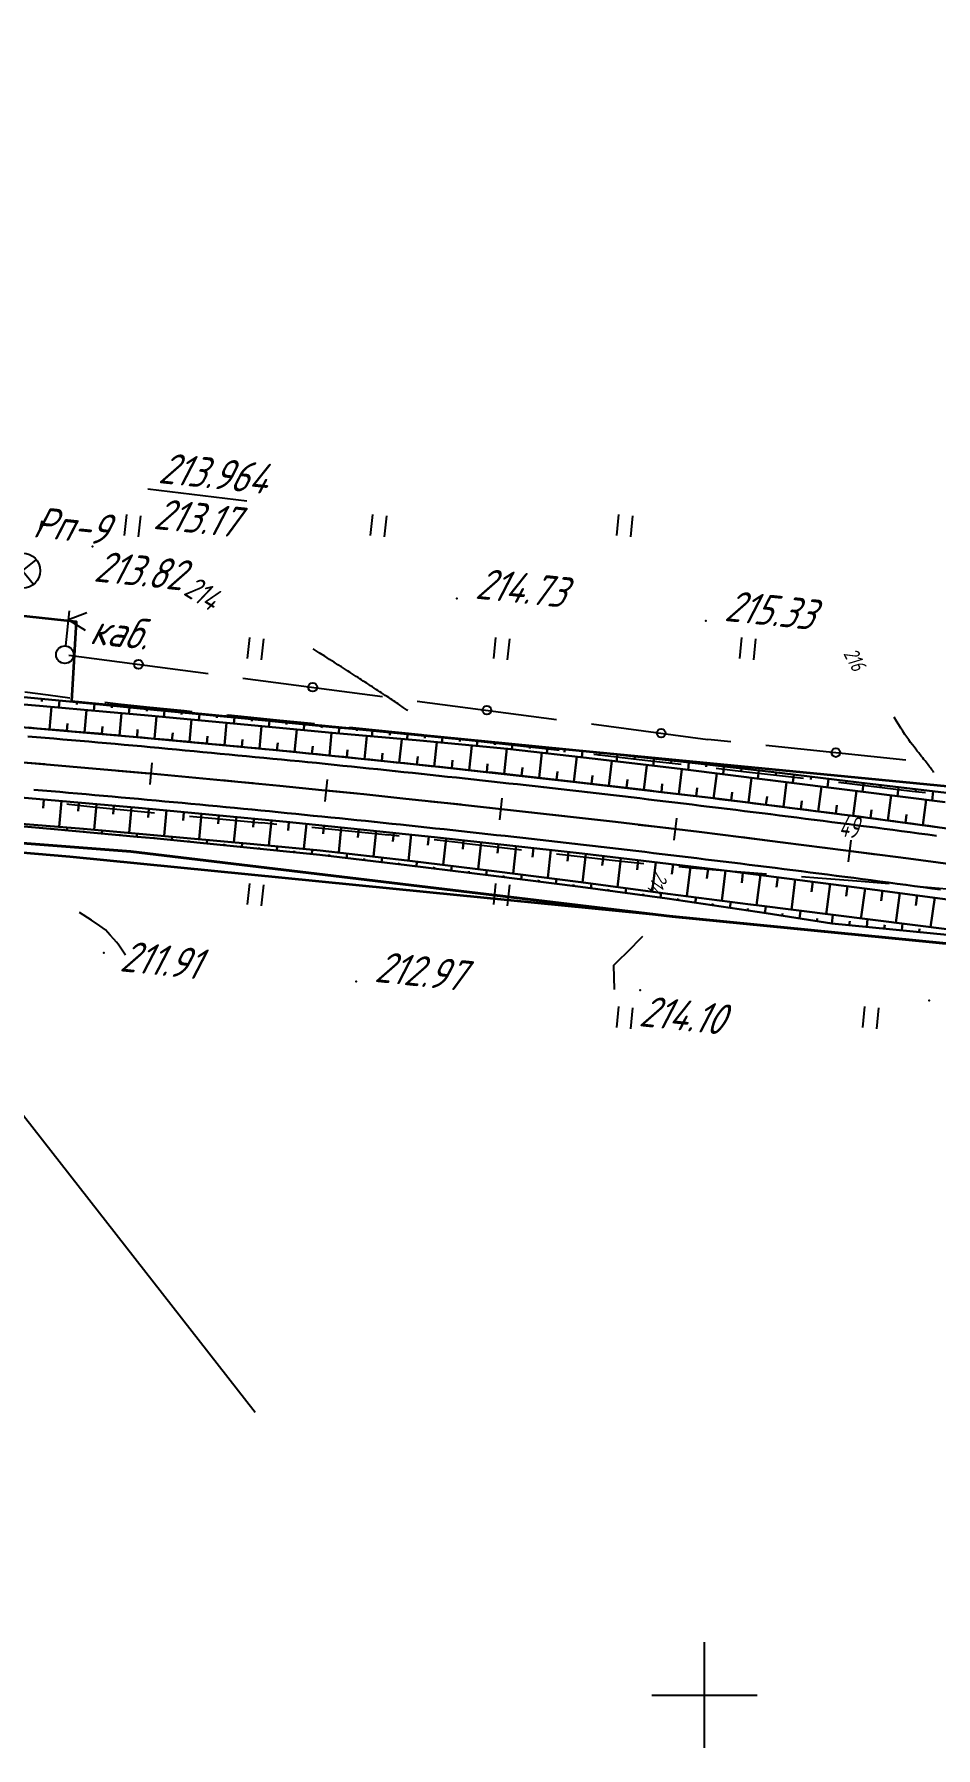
# Model space of a CAD drawing. Header units: millimetres. Extents: x -698 to 8131, y -704 to 4503.
# Drawn here: x 3629.6 to 3732.2, y 2454.8 to 2649.9 of the extents above; entities that cross this region are included whole.
import ezdxf

# ---------------------------------------------------------------- set-up
doc = ezdxf.new("R2010")
doc.units = ezdxf.units.MM
doc.linetypes.add('CONTI', pattern=[0])
doc.linetypes.add('STROT', pattern=[1.7, 0.5, -1.2])
for name, color, linetype, lineweight in [('10', 1, 'Continuous', 35), ('КОПИЯ_ОСЬ_13_ОТКОСЫ', 7, 'Continuous', 30), ('ОСЬ_ВЕРХ_ПОКРЫТИЯ_ГРАНИЦЫ_ПОЛОС', 7, 'Continuous', 30), ('ОСЬ_ВЕРХ_ПОКРЫТИЯ_ОСЬ', 1, 'Continuous', 30)]:
    doc.layers.add(name, color=color, linetype=linetype, lineweight=lineweight)
for name, color, linetype in [('_Ростелеком', 6, 'Continuous'), ('GOR_BDEFAULT', 212, 'CONTI'), ('NAD_MDEFAULT', 7, 'CONTI'), ('PI_OTDEFAULT', 172, 'CONTI'), ('PI_TTDEFAULT', 5, 'CONTI'), ('PLN_O', 7, 'CONTI'), ('SETKR', 2, 'CONTI'), ('SIT_LDEFAULT', 7, 'CONTI'), ('USLZNDEFAULT', 7, 'CONTI'), ('ZAPSKDEFAULT', 7, 'CONTI'), ('ОСЬ_ВЕРХ_ПОКРЫТИЯ_ПИКЕТЫ', 1, 'Continuous'), ('разметка', 7, 'Continuous')]:
    doc.layers.add(name, color=color, linetype=linetype)
doc.styles.add('eskd', font='isocpeui.ttf', dxfattribs={"width": 1.2})
doc.styles.add('SHRFT', font='isocpeui.ttf', dxfattribs={"width": 3.5})
doc.styles.get("Standard").update_dxf_attribs({"font": 'isocpeui.ttf'})
doc.styles.add('STYLE1', font='isocpeui.ttf', dxfattribs={"width": 0.9})
doc.linetypes.add('кабель_связи_проект.', pattern='A,10,-1,["/",STYLE1,S=3,R=0,X=0,Y=-1.5],-4.1', length=15.1)

# ---------------------------------------------------------------- blocks, each defined once
blk = doc.blocks.new('BL_333')
at = {"color": 0}
for p, q in [((0, -6), (0, 6)), ((-6, 0), (6, 0))]:
    blk.add_line(p, q, dxfattribs=at)
blk = doc.blocks.new('BL_2011')
at = {"color": 0}
for p, q in [((0, 0), (0, 2.4)), ((1.6, 0), (1.6, 2.4))]:
    blk.add_line(p, q, dxfattribs=at)
blk = doc.blocks.new('BL_4017')
at = {"color": 0}
for p, q in [((0, 1), (0, 5)), ((2, 5), (0, 4)), ((0, 4), (2, 3))]:
    blk.add_line(p, q, dxfattribs=at)
blk.add_circle((0, 0), 1, dxfattribs=at)
blk = doc.blocks.new('BL_7')
at = {"color": 0}
for p, q in [((-1.4, 1.4), (1.4, -1.4)), ((-1.4, -1.4), (1.4, 1.4))]:
    blk.add_line(p, q, dxfattribs=at)
blk.add_circle((0, 0), 2, dxfattribs=at)

msp = doc.modelspace()

# ---------------------------------------------------------------- linework, layer by layer
at = {"linetype": 'Continuous'}
msp.add_line((3654.79, 2493), (3495.66, 2696.68), dxfattribs=at)
at = {"layer": '10'}
for points in [[(3061.58, 2646.56), (3212.79, 2609.87), (3273.66, 2602.11), (3271.1, 2595.66), (3409.29, 2591.52), (3516.34, 2588.93), (3515.98, 2591.76), (3541.39, 2591.59), (3593.98, 2587.39), (3634.4, 2583.02), (3633.88, 2573.98), (3679.52, 2569.54), (3719.52, 2565.64), (3757.02, 2562)], [(3742.66, 2545.46), (3674.27, 2552.24), (3633.71, 2556.25), (3575.63, 2561.19), (3506.5, 2565.56), (3466.7, 2565.36), (3412.55, 2565.96), (3379.5, 2567.81), (3348.97, 2569.96), (3318.1, 2572.35), (3295.08, 2574.17), (3259.31, 2576.72), (3254.19, 2574.07), (3227.76, 2577.13), (3233.08, 2580.86), (3171.83, 2595.07), (3065.79, 2626.56)]]:
    msp.add_lwpolyline(points, dxfattribs=at)
at = {"layer": '_Ростелеком', "linetype": 'кабель_связи_проект.', "lineweight": 40, "ltscale": 0.25}
msp.add_lwpolyline([(3065.79, 2626.56), (3149.95, 2601.57), (3171.83, 2595.07), (3208.03, 2586.68), (3233.08, 2580.86), (3259.31, 2576.72), (3277.2, 2575.45), (3295.47, 2574.14), (3315.84, 2572.53), (3357.3, 2570.12), (3488.79, 2566.05), (3506.5, 2565.56), (3539.35, 2563.49), (3578, 2561.68), (3640.62, 2556.87), (3702.25, 2549.47), (3742.66, 2545.46)], dxfattribs=at)
at = {"layer": 'GOR_BDEFAULT', "color": 212, "flags": 128}
for points, elevation in [([(3672.15, 2572.9), (3672.07, 2572.96), (3671.97, 2573.02), (3671.86, 2573.09), (3671.75, 2573.17), (3671.63, 2573.26), (3671.49, 2573.35), (3671.35, 2573.44), (3671.2, 2573.55), (3671.05, 2573.65), (3670.88, 2573.76), (3670.72, 2573.88), (3670.54, 2573.99), (3670.36, 2574.12), (3670.17, 2574.24), (3669.98, 2574.37), (3669.79, 2574.5), (3669.59, 2574.63), (3669.38, 2574.76), (3669.18, 2574.9), (3668.97, 2575.04), (3668.76, 2575.17), (3668.55, 2575.31), (3668.34, 2575.45), (3668.13, 2575.59), (3667.92, 2575.72), (3667.71, 2575.86), (3667.5, 2576), (3667.3, 2576.13), (3667.09, 2576.26), (3666.89, 2576.39), (3666.7, 2576.52), (3666.5, 2576.65), (3666.29, 2576.78), (3666.07, 2576.93), (3665.84, 2577.08), (3665.58, 2577.24), (3665.29, 2577.43), (3664.97, 2577.63), (3664.62, 2577.86), (3664.21, 2578.11), (3663.76, 2578.4), (3663.26, 2578.72), (3662.7, 2579.08), (3662.07, 2579.47), (3661.37, 2579.91)], 214), ([(3732.03, 2565.86), (3731.99, 2565.93), (3731.93, 2566), (3731.87, 2566.08), (3731.81, 2566.16), (3731.73, 2566.26), (3731.65, 2566.36), (3731.57, 2566.47), (3731.47, 2566.59), (3731.37, 2566.72), (3731.27, 2566.86), (3731.15, 2567.01), (3731.03, 2567.16), (3730.9, 2567.32), (3730.76, 2567.5), (3730.62, 2567.68), (3730.47, 2567.87), (3730.31, 2568.08), (3730.14, 2568.29), (3729.96, 2568.52), (3729.78, 2568.76), (3729.58, 2569.01), (3729.38, 2569.28), (3729.18, 2569.57), (3728.96, 2569.87), (3728.74, 2570.19), (3728.51, 2570.54), (3728.27, 2570.9), (3728.03, 2571.29), (3727.77, 2571.7), (3727.51, 2572.13)], 216), ([(3640.04, 2545.05), (3639.21, 2546.32), (3638.99, 2546.55), (3638.69, 2546.88), (3638.29, 2547.34), (3637.77, 2547.95), (3637.09, 2548.39), (3636.15, 2549.02), (3634.79, 2549.91)], 212), ([(3695.68, 2541.14), (3695.62, 2543.92), (3696.18, 2544.48), (3697.11, 2545.38), (3698.9, 2547.23)], 214)]:
    msp.add_lwpolyline(points, dxfattribs=dict(at, elevation=elevation))
at = {"layer": 'NAD_MDEFAULT', "color": 0}
msp.add_line((3642.56, 2598.14), (3653.82, 2596.76), dxfattribs=at)
at = {"layer": 'PI_TTDEFAULT', "color": 5}
for p in [(3636.26, 2591.59, 213.82), (3677.75, 2585.67, 214.73), (3706.09, 2583.12, 215.33), (3637.58, 2545.33, 211.91), (3666.29, 2542.04, 212.97), (3698.59, 2541.05, 214.1), (3731.49, 2539.89, 215.28)]:
    msp.add_point(p, dxfattribs=at)
at = {"layer": 'PLN_O'}
for p, q in [((3633.57, 2579.2), (3649.43, 2577.11)), ((3653.4, 2576.59), (3669.26, 2574.5)), ((3673.23, 2573.98), (3689.09, 2571.89)), ((3693.06, 2571.37), (3706.32, 2569.62)), ((3706.32, 2569.63), (3708.93, 2569.36)), ((3712.91, 2568.94), (3728.82, 2567.28))]:
    msp.add_line(p, q, dxfattribs=at)
for centre in [(3641.5, 2578.16), (3661.33, 2575.55), (3681.16, 2572.94), (3700.99, 2570.33), (3720.87, 2568.11)]:
    msp.add_circle(centre, 0.5, dxfattribs=at)
at = {"layer": 'SIT_LDEFAULT', "color": 7}
for p, q in [((3630.3, 2593.57), (3630.55, 2594.54)), ((3631.23, 2574.64), (3628.58, 2575.01)), ((3633.68, 2574.31), (3631.23, 2574.64)), ((3639.18, 2573.62), (3637.66, 2573.8)), ((3642.42, 2573.28), (3639.18, 2573.62)), ((3646.69, 2572.85), (3642.42, 2573.28)), ((3647.6, 2572.76), (3646.69, 2572.85)), ((3651.72, 2572.35), (3651.58, 2572.36)), ((3657.22, 2571.82), (3651.72, 2572.36)), ((3661.54, 2571.39), (3657.22, 2571.82)), ((3668.49, 2570.68), (3665.51, 2570.98)), ((3673.7, 2570.12), (3668.49, 2570.68)), ((3675.46, 2569.91), (3673.7, 2570.11)), ((3680.18, 2569.39), (3679.43, 2569.47)), ((3689.1, 2568.38), (3680.18, 2569.39)), ((3689.37, 2568.36), (3689.1, 2568.39)), ((3699.49, 2567.19), (3693.34, 2567.9)), ((3703.28, 2566.75), (3699.49, 2567.19)), ((3710.35, 2565.94), (3707.26, 2566.29)), ((3717.19, 2565.15), (3710.35, 2565.94)), ((3729.54, 2563.7), (3721.16, 2564.69)), ((3731.08, 2563.52), (3729.54, 2563.7)), ((3633.36, 2562.27), (3633.57, 2562.25)), ((3633.57, 2562.24), (3636.33, 2561.94)), ((3636.33, 2561.94), (3639.04, 2561.66)), ((3639.04, 2561.66), (3642.2, 2561.36)), ((3642.2, 2561.36), (3643.32, 2561.26)), ((3647.3, 2560.88), (3650.67, 2560.58)), ((3650.67, 2560.57), (3655.54, 2560.13)), ((3655.54, 2560.14), (3657.26, 2559.98)), ((3661.24, 2559.61), (3665.41, 2559.22)), ((3665.41, 2559.22), (3669.95, 2558.76)), ((3669.95, 2558.77), (3671.19, 2558.64)), ((3675.17, 2558.21), (3678.55, 2557.83)), ((3678.55, 2557.82), (3682.85, 2557.31)), ((3682.85, 2557.32), (3685.1, 2557.05)), ((3689.07, 2556.59), (3691.44, 2556.31)), ((3691.44, 2556.31), (3695.74, 2555.84)), ((3695.74, 2555.84), (3699.02, 2555.5)), ((3703, 2555.13), (3704.47, 2555)), ((3704.47, 2555), (3709.12, 2554.6)), ((3709.12, 2554.61), (3712.96, 2554.31)), ((3716.95, 2553.99), (3718.81, 2553.85)), ((3718.81, 2553.85), (3723.75, 2553.46)), ((3723.75, 2553.46), (3726.92, 2553.2)), ((3730.9, 2552.84), (3733.49, 2552.6))]:
    msp.add_line(p, q, dxfattribs=at)
at = {"layer": 'КОПИЯ_ОСЬ_13_ОТКОСЫ'}
for p, q in [((3668.14, 2570.61), (3668.08, 2569.95)), ((3670.13, 2570.43), (3670.1, 2570.1)), ((3672.12, 2570.25), (3672.07, 2569.6)), ((3674.11, 2570.07), (3674.08, 2569.75)), ((3676.11, 2569.88), (3676.04, 2569.24)), ((3678.1, 2569.68), (3678.07, 2569.37)), ((3680.09, 2569.49), (3680.03, 2568.87)), ((3682.08, 2569.29), (3682.05, 2568.99)), ((3684.07, 2569.1), (3684.01, 2568.5)), ((3686.06, 2568.91), (3686.03, 2568.59)), ((3688.05, 2568.71), (3687.98, 2568.04)), ((3690.04, 2568.52), (3690, 2568.16)), ((3692.03, 2568.32), (3691.96, 2567.58)), ((3694.02, 2568.12), (3693.98, 2567.74)), ((3696.01, 2567.9), (3695.92, 2567.11)), ((3698, 2567.68), (3697.95, 2567.28)), ((3720.41, 2548.67), (3720.51, 2549.65)), ((3722.4, 2548.48), (3722.45, 2548.94)), ((3724.39, 2548.28), (3724.48, 2549.15)), ((3726.38, 2548.08), (3726.43, 2548.49)), ((3728.37, 2547.89), (3728.45, 2548.66)), ((3730.37, 2547.69), (3730.4, 2548.05))]:
    msp.add_line(p, q, dxfattribs=at)
for points in [[(3368.55, 2587.08), (3378.54, 2586.68), (3403.63, 2585.73), (3463.58, 2583.38), (3483.57, 2582.78), (3503.53, 2581.43), (3523.53, 2580.93), (3540.67, 2580.37), (3548.32, 2580.11), (3555.96, 2579.82), (3563.6, 2579.51), (3573.61, 2578.75), (3583.62, 2577.94), (3593.64, 2577.31), (3603.65, 2576.64), (3613.65, 2575.77), (3623.65, 2574.86), (3633.64, 2573.92), (3643.62, 2572.94), (3653.61, 2572), (3663.6, 2571.01), (3668.14, 2570.61)], [(3368.41, 2583.61), (3540.51, 2576.56), (3557.26, 2575.79), (3574.01, 2574.88), (3590.74, 2573.84), (3607.47, 2572.66), (3624.19, 2571.36), (3640.89, 2569.92), (3657.59, 2568.34), (3674.27, 2566.64), (3690.94, 2564.8), (3707.59, 2562.83), (3724.23, 2560.72), (3740.84, 2558.49)], [(3483.52, 2581.55), (3523.5, 2580.17), (3540.63, 2579.39), (3546.36, 2579.12), (3554.95, 2578.68), (3563.53, 2578.21), (3573.55, 2577.67), (3583.57, 2577.08), (3593.57, 2576.35), (3603.57, 2575.58), (3613.1, 2574.84), (3622.62, 2574.07), (3630.24, 2573.42), (3637.85, 2572.76), (3642.61, 2572.32), (3653.55, 2571.32), (3663.53, 2570.35), (3673.53, 2569.48), (3683.52, 2568.55), (3693.49, 2567.4), (3703.45, 2566.21), (3713.41, 2564.99), (3723.36, 2563.73), (3733.31, 2562.46)], [(3483.52, 2581.55), (3523.5, 2580.17), (3540.63, 2579.39), (3546.36, 2579.12), (3554.95, 2578.68), (3563.53, 2578.21), (3573.55, 2577.67), (3583.57, 2577.08), (3593.57, 2576.35), (3603.57, 2575.58), (3613.1, 2574.84), (3622.62, 2574.07), (3630.24, 2573.42), (3637.85, 2572.76), (3642.61, 2572.32), (3653.55, 2571.32), (3663.53, 2570.35), (3673.53, 2569.48), (3683.52, 2568.55), (3693.49, 2567.4), (3703.45, 2566.21), (3713.41, 2564.99), (3723.36, 2563.73), (3733.31, 2562.46)], [(3351.09, 2576.32), (3540.18, 2568.57), (3557.09, 2567.78), (3573.99, 2566.87), (3590.88, 2565.81), (3607.76, 2564.62), (3624.64, 2563.29), (3641.5, 2561.83), (3658.35, 2560.23), (3675.19, 2558.5), (3692.01, 2556.62), (3708.82, 2554.62), (3725.61, 2552.47), (3742.38, 2550.2)], [(3630.52, 2574.22), (3630.49, 2573.94)], [(3631.37, 2570.75), (3631.59, 2573.31)], [(3632.51, 2574.03), (3632.44, 2573.23)], [(3634.5, 2573.84), (3634.48, 2573.58)], [(3635.36, 2570.41), (3635.58, 2572.96)], [(3636.49, 2573.65), (3636.42, 2572.88)], [(3638.48, 2573.45), (3638.46, 2573.2)], [(3640.47, 2573.26), (3640.4, 2572.52)], [(3642.46, 2573.06), (3642.44, 2572.82)], [(3644.45, 2572.87), (3644.39, 2572.16)], [(3633.37, 2570.58), (3633.44, 2571.43)], [(3637.35, 2570.23), (3637.43, 2571.08)], [(3639.34, 2570.06), (3639.57, 2572.6)], [(3643.33, 2569.7), (3643.56, 2572.23)], [(3646.45, 2572.68), (3646.42, 2572.45)], [(3647.31, 2569.33), (3647.55, 2571.87)], [(3648.44, 2572.5), (3648.37, 2571.8)], [(3650.43, 2572.31), (3650.41, 2572.08)], [(3651.29, 2568.95), (3651.54, 2571.51)], [(3652.42, 2572.12), (3652.35, 2571.43)], [(3654.41, 2571.93), (3654.39, 2571.7)], [(3655.27, 2568.57), (3655.52, 2571.13)], [(3656.4, 2571.73), (3656.33, 2571.05)], [(3658.39, 2571.54), (3658.37, 2571.31)], [(3660.38, 2571.34), (3660.31, 2570.67)], [(3662.37, 2571.14), (3662.35, 2570.92)], [(3664.36, 2570.96), (3664.32, 2570.29)], [(3641.34, 2569.88), (3641.41, 2570.73)], [(3645.32, 2569.51), (3645.4, 2570.36)], [(3649.3, 2569.14), (3649.38, 2569.99)], [(3653.28, 2568.76), (3653.36, 2569.61)], [(3657.26, 2568.38), (3657.35, 2569.23)], [(3659.25, 2568.18), (3659.51, 2570.75)], [(3663.23, 2567.78), (3663.49, 2570.36)], [(3666.36, 2570.82), (3666.34, 2570.59)], [(3667.21, 2567.38), (3667.49, 2570.01)], [(3668.14, 2570.61), (3673.6, 2570.12), (3683.63, 2569.14), (3693.58, 2568.17), (3700.05, 2567.45)], [(3671.19, 2566.96), (3671.48, 2569.66)], [(3675.17, 2566.54), (3675.46, 2569.3)], [(3679.15, 2566.11), (3679.45, 2568.93)], [(3661.24, 2567.98), (3661.33, 2568.84)], [(3665.22, 2567.58), (3665.31, 2568.44)], [(3669.2, 2567.17), (3669.29, 2568.05)], [(3673.18, 2566.75), (3673.28, 2567.65)], [(3677.16, 2566.33), (3677.26, 2567.25)], [(3683.12, 2565.68), (3683.44, 2568.56)], [(3687.1, 2565.23), (3687.42, 2568.11)], [(3691.07, 2564.78), (3691.4, 2567.65)], [(3695.05, 2564.33), (3695.38, 2567.18)], [(3700.05, 2567.45), (3703.55, 2567.06), (3713.52, 2565.91), (3723.49, 2564.71), (3733.46, 2563.55)], [(3700.19, 2567.49), (3700.08, 2566.62)], [(3702.17, 2567.23), (3702.13, 2566.94)], [(3704.15, 2566.99), (3704.06, 2566.13)], [(3681.14, 2565.9), (3681.24, 2566.84)], [(3685.11, 2565.46), (3685.22, 2566.42)], [(3689.09, 2565.01), (3689.19, 2565.97)], [(3693.06, 2564.56), (3693.17, 2565.51)], [(3697.03, 2564.09), (3697.15, 2565.04)], [(3699.02, 2563.86), (3699.36, 2566.7)], [(3702.99, 2563.39), (3703.33, 2566.22)], [(3706.14, 2566.76), (3706.11, 2566.48)], [(3706.96, 2562.9), (3707.31, 2565.74)], [(3708.13, 2566.54), (3708.03, 2565.65)], [(3710.12, 2566.31), (3710.08, 2566.01)], [(3710.93, 2562.42), (3711.28, 2565.25)], [(3712.1, 2566.08), (3712, 2565.16)], [(3714.09, 2565.84), (3714.05, 2565.54)], [(3716.07, 2565.61), (3715.96, 2564.67)], [(3718.06, 2565.37), (3718.02, 2565.06)], [(3720.05, 2565.13), (3719.93, 2564.17)], [(3550.96, 2564.1), (3552.8, 2564.03), (3562.76, 2563.58), (3572.72, 2563.3), (3582.68, 2562.97), (3592.63, 2562.34), (3602.57, 2561.66), (3612.51, 2560.97), (3622.45, 2560.24), (3631.9, 2559.41), (3641.36, 2558.54), (3643.24, 2558.36), (3652.69, 2557.43), (3662.13, 2556.46), (3672.03, 2555.3), (3681.92, 2554.09), (3691.8, 2552.82), (3701.68, 2551.5), (3712.94, 2549.83), (3720.41, 2548.67)], [(3550.99, 2564.35), (3552.82, 2564.29), (3562.77, 2563.91), (3572.74, 2563.56), (3582.69, 2563.17), (3592.64, 2562.55), (3602.58, 2561.88), (3612.05, 2561.22), (3621.52, 2560.52), (3623.41, 2560.38), (3635.24, 2559.42), (3647.06, 2558.39), (3654.62, 2557.69), (3662.18, 2556.97), (3672.08, 2555.83), (3681.98, 2554.63), (3691.86, 2553.36), (3701.74, 2552.03), (3711.16, 2550.83), (3711.85, 2550.74)], [(3550.99, 2564.35), (3552.82, 2564.29), (3562.77, 2563.91), (3572.74, 2563.56), (3582.69, 2563.17), (3592.64, 2562.55), (3602.58, 2561.88), (3612.05, 2561.22), (3621.52, 2560.52), (3623.41, 2560.38), (3635.24, 2559.42), (3647.06, 2558.39), (3654.62, 2557.69), (3662.18, 2556.97), (3672.08, 2555.83), (3681.98, 2554.63), (3691.86, 2553.36), (3701.74, 2552.03), (3711.16, 2550.83), (3711.85, 2550.74)], [(3701.01, 2563.62), (3701.12, 2564.57)], [(3704.98, 2563.15), (3705.09, 2564.09)], [(3708.95, 2562.66), (3709.06, 2563.61)], [(3712.92, 2562.17), (3713.04, 2563.11)], [(3714.9, 2561.92), (3715.26, 2564.76)], [(3718.87, 2561.42), (3719.23, 2564.26)], [(3722.03, 2564.89), (3721.99, 2564.57)], [(3722.84, 2560.9), (3723.21, 2563.75)], [(3724.02, 2564.65), (3723.9, 2563.66)], [(3726, 2564.42), (3725.97, 2564.09)], [(3726.8, 2560.38), (3727.18, 2563.25)], [(3727.99, 2564.19), (3727.87, 2563.16)], [(3729.98, 2563.96), (3729.94, 2563.62)], [(3731.96, 2563.73), (3731.84, 2562.65)], [(3630.74, 2562.78), (3630.66, 2561.79)], [(3632.73, 2562.61), (3632.48, 2559.65)], [(3634.73, 2562.43), (3634.64, 2561.45)], [(3636.72, 2562.26), (3636.46, 2559.31)], [(3638.71, 2562.08), (3638.62, 2561.1)], [(3640.7, 2561.9), (3640.44, 2558.97)], [(3642.69, 2561.72), (3642.61, 2560.74)], [(3644.69, 2561.54), (3644.42, 2558.62)], [(3646.68, 2561.35), (3646.59, 2560.38)], [(3648.67, 2561.17), (3648.4, 2558.27)], [(3716.89, 2561.67), (3717.01, 2562.61)], [(3720.85, 2561.16), (3720.98, 2562.11)], [(3724.82, 2560.65), (3724.94, 2561.59)], [(3728.79, 2560.12), (3728.91, 2561.08)], [(3730.77, 2559.86), (3731.15, 2562.74)], [(3631.36, 2559.46), (3631.37, 2559.55)], [(3633.35, 2559.28), (3633.38, 2559.57)], [(3635.34, 2559.1), (3635.35, 2559.2)], [(3637.33, 2558.92), (3637.36, 2559.24)], [(3650.66, 2560.98), (3650.57, 2560.01)], [(3652.65, 2560.79), (3652.37, 2557.9)], [(3654.64, 2560.59), (3654.55, 2559.63)], [(3656.63, 2560.4), (3656.35, 2557.53)], [(3658.62, 2560.2), (3658.53, 2559.25)], [(3660.61, 2560.01), (3660.33, 2557.15)], [(3662.6, 2559.81), (3662.51, 2558.86)], [(3664.59, 2559.6), (3664.3, 2556.73)], [(3666.58, 2559.4), (3666.48, 2558.44)], [(3668.57, 2559.19), (3668.27, 2556.28)], [(3639.33, 2558.73), (3639.34, 2558.84)], [(3641.32, 2558.55), (3641.35, 2558.89)], [(3643.31, 2558.36), (3643.32, 2558.47)], [(3645.3, 2558.16), (3645.34, 2558.54)], [(3647.29, 2557.97), (3647.3, 2558.1)], [(3649.28, 2557.77), (3649.32, 2558.18)], [(3651.27, 2557.57), (3651.28, 2557.71)], [(3653.26, 2557.37), (3653.3, 2557.82)], [(3655.25, 2557.17), (3655.26, 2557.32)], [(3657.24, 2556.97), (3657.29, 2557.44)], [(3670.56, 2558.99), (3670.46, 2558.01)], [(3672.55, 2558.78), (3672.23, 2555.81)], [(3674.54, 2558.57), (3674.43, 2557.58)], [(3676.53, 2558.35), (3676.2, 2555.34)], [(3678.51, 2558.14), (3678.41, 2557.13)], [(3680.5, 2557.92), (3680.17, 2554.86)], [(3682.49, 2557.7), (3682.38, 2556.68)], [(3684.48, 2557.48), (3684.13, 2554.36)], [(3686.47, 2557.26), (3686.35, 2556.22)], [(3659.23, 2556.76), (3659.24, 2556.92)], [(3661.22, 2556.55), (3661.27, 2557.06)], [(3663.21, 2556.33), (3663.22, 2556.5)], [(3665.19, 2556.1), (3665.25, 2556.62)], [(3667.18, 2555.87), (3667.2, 2556.05)], [(3669.16, 2555.64), (3669.23, 2556.16)], [(3671.15, 2555.4), (3671.17, 2555.58)], [(3673.14, 2555.17), (3673.2, 2555.69)], [(3677.11, 2554.69), (3677.17, 2555.22)], [(3688.45, 2557.03), (3688.09, 2553.85)], [(3690.44, 2556.8), (3690.32, 2555.74)], [(3692.43, 2556.58), (3692.05, 2553.33)], [(3694.41, 2556.35), (3694.29, 2555.26)], [(3696.4, 2556.11), (3696.01, 2552.81)], [(3698.39, 2555.88), (3698.26, 2554.78)], [(3700.37, 2555.64), (3699.97, 2552.27)], [(3702.36, 2555.4), (3702.22, 2554.28)], [(3675.12, 2554.93), (3675.14, 2555.1)], [(3679.09, 2554.44), (3679.11, 2554.62)], [(3681.08, 2554.2), (3681.14, 2554.74)], [(3683.06, 2553.95), (3683.09, 2554.13)], [(3685.05, 2553.7), (3685.12, 2554.23)], [(3687.03, 2553.44), (3687.05, 2553.62)], [(3689.01, 2553.18), (3689.08, 2553.72)], [(3704.34, 2555.16), (3703.93, 2551.76)], [(3706.33, 2554.92), (3706.19, 2553.79)], [(3708.31, 2554.68), (3707.89, 2551.25)], [(3710.3, 2554.43), (3710.16, 2553.29)], [(3712.28, 2554.19), (3711.85, 2550.74)], [(3714.27, 2553.94), (3714.12, 2552.79)], [(3716.25, 2553.69), (3715.81, 2550.22)], [(3718.24, 2553.43), (3718.09, 2552.28)], [(3691, 2552.93), (3691.02, 2553.1)], [(3692.98, 2552.66), (3693.05, 2553.2)], [(3694.96, 2552.4), (3694.99, 2552.58)], [(3696.94, 2552.14), (3697.02, 2552.67)], [(3698.93, 2551.87), (3698.95, 2552.05)], [(3700.91, 2551.6), (3700.98, 2552.14)], [(3702.89, 2551.32), (3702.92, 2551.5)], [(3704.87, 2551.03), (3704.96, 2551.63)], [(3720.22, 2553.18), (3719.77, 2549.69)], [(3722.2, 2552.92), (3722.05, 2551.76)], [(3724.19, 2552.66), (3723.73, 2549.15)], [(3726.17, 2552.4), (3726.02, 2551.23)], [(3728.15, 2552.14), (3727.7, 2548.75)], [(3730.13, 2551.87), (3729.98, 2550.7)], [(3732.12, 2551.61), (3731.66, 2548.25)], [(3706.85, 2550.74), (3706.88, 2550.94)], [(3708.82, 2550.44), (3708.93, 2551.12)], [(3710.8, 2550.15), (3710.84, 2550.37)], [(3711.85, 2550.74), (3711.85, 2550.74), (3742.85, 2546.85), (3799.06, 2537.64), (3823.52, 2534.25), (3823.52, 2534.25)], [(3712.78, 2549.85), (3712.89, 2550.6)], [(3714.76, 2549.55), (3714.8, 2549.8)], [(3716.73, 2549.25), (3716.86, 2550.08)], [(3718.71, 2548.94), (3718.75, 2549.22)], [(3720.41, 2548.67), (3742.79, 2546.46), (3798.99, 2537.25), (3823.46, 2533.27), (3823.46, 2533.27)]]:
    msp.add_lwpolyline(points, dxfattribs=at)
at = {"layer": 'ОСЬ_ВЕРХ_ПОКРЫТИЯ_ГРАНИЦЫ_ПОЛОС', "linetype": 'Continuous'}
for points in [[(3628.98, 2570.96), (3629.98, 2570.87), (3630.97, 2570.79), (3631.97, 2570.7), (3632.97, 2570.62), (3633.97, 2570.53), (3634.96, 2570.44), (3635.96, 2570.36), (3636.96, 2570.27), (3637.95, 2570.18), (3638.95, 2570.09), (3639.95, 2570), (3640.94, 2569.91), (3641.94, 2569.82), (3642.94, 2569.73), (3643.94, 2569.64), (3644.93, 2569.55), (3645.93, 2569.46), (3646.92, 2569.37), (3647.92, 2569.27), (3648.92, 2569.18), (3649.91, 2569.08), (3650.91, 2568.99), (3651.91, 2568.9), (3652.9, 2568.8), (3653.9, 2568.7), (3654.9, 2568.61), (3655.89, 2568.51), (3656.89, 2568.41), (3657.88, 2568.32), (3658.88, 2568.22), (3659.88, 2568.12), (3660.87, 2568.02), (3661.87, 2567.92), (3662.86, 2567.82), (3663.86, 2567.72), (3664.86, 2567.62), (3665.85, 2567.52), (3666.85, 2567.41), (3667.84, 2567.31), (3668.84, 2567.21), (3669.83, 2567.11), (3670.83, 2567), (3671.82, 2566.9), (3672.82, 2566.79), (3673.81, 2566.69), (3674.81, 2566.58), (3675.81, 2566.48), (3676.8, 2566.37), (3677.8, 2566.26), (3678.79, 2566.15), (3679.79, 2566.05), (3680.78, 2565.94), (3681.78, 2565.83), (3682.77, 2565.72), (3683.76, 2565.61), (3684.76, 2565.5), (3685.75, 2565.39), (3686.75, 2565.27), (3687.74, 2565.16), (3688.74, 2565.05), (3689.73, 2564.94), (3690.73, 2564.82), (3691.72, 2564.71), (3692.72, 2564.6), (3693.71, 2564.48), (3694.7, 2564.37), (3695.7, 2564.25), (3696.69, 2564.13), (3697.69, 2564.02), (3698.68, 2563.9), (3699.67, 2563.78), (3700.67, 2563.66), (3701.66, 2563.55), (3702.66, 2563.43), (3703.65, 2563.31), (3704.64, 2563.19), (3705.64, 2563.07), (3706.63, 2562.95), (3707.62, 2562.82), (3708.62, 2562.7), (3709.61, 2562.58), (3710.6, 2562.46), (3711.6, 2562.33), (3712.59, 2562.21), (3713.58, 2562.09), (3714.58, 2561.96), (3715.57, 2561.84), (3716.56, 2561.71), (3717.55, 2561.58), (3718.55, 2561.46), (3719.54, 2561.33), (3720.53, 2561.2), (3721.53, 2561.07), (3722.52, 2560.95), (3723.51, 2560.82), (3724.5, 2560.69), (3725.5, 2560.56), (3726.49, 2560.43), (3727.48, 2560.3), (3728.47, 2560.17), (3729.46, 2560.03), (3730.46, 2559.9), (3731.45, 2559.77), (3732.44, 2559.63)], [(3732.31, 2558.64), (3731.32, 2558.78), (3730.32, 2558.91), (3729.33, 2559.04), (3728.34, 2559.17), (3727.35, 2559.31), (3726.36, 2559.44), (3725.37, 2559.57), (3724.37, 2559.7), (3723.38, 2559.83), (3722.39, 2559.95), (3721.4, 2560.08), (3720.4, 2560.21), (3719.41, 2560.34), (3718.42, 2560.47), (3717.43, 2560.59), (3716.44, 2560.72), (3715.44, 2560.84), (3714.45, 2560.97), (3713.46, 2561.09), (3712.47, 2561.22), (3711.47, 2561.34), (3710.48, 2561.46), (3709.49, 2561.59), (3708.49, 2561.71), (3707.5, 2561.83), (3706.51, 2561.95), (3705.52, 2562.07), (3704.52, 2562.19), (3703.53, 2562.31), (3702.54, 2562.43), (3701.54, 2562.55), (3700.55, 2562.67), (3699.56, 2562.79), (3698.56, 2562.91), (3697.57, 2563.02), (3696.58, 2563.14), (3695.58, 2563.26), (3694.59, 2563.37), (3693.59, 2563.49), (3692.6, 2563.6), (3691.61, 2563.72), (3690.61, 2563.83), (3689.62, 2563.94), (3688.63, 2564.06), (3687.63, 2564.17), (3686.64, 2564.28), (3685.64, 2564.39), (3684.65, 2564.5), (3683.65, 2564.61), (3682.66, 2564.72), (3681.67, 2564.83), (3680.67, 2564.94), (3679.68, 2565.05), (3678.68, 2565.16), (3677.69, 2565.27), (3676.69, 2565.37), (3675.7, 2565.48), (3674.7, 2565.59), (3673.71, 2565.69), (3672.71, 2565.8), (3671.72, 2565.9), (3670.72, 2566.01), (3669.73, 2566.11), (3668.73, 2566.21), (3667.74, 2566.32), (3666.74, 2566.42), (3665.75, 2566.52), (3664.75, 2566.62), (3663.76, 2566.72), (3662.76, 2566.83), (3661.77, 2566.93), (3660.77, 2567.02), (3659.78, 2567.12), (3658.78, 2567.22), (3657.79, 2567.32), (3656.79, 2567.42), (3655.79, 2567.52), (3654.8, 2567.61), (3653.8, 2567.71), (3652.81, 2567.8), (3651.81, 2567.9), (3650.82, 2567.99), (3649.82, 2568.09), (3648.82, 2568.18), (3647.83, 2568.28), (3646.83, 2568.37), (3645.84, 2568.46), (3644.84, 2568.55), (3643.84, 2568.65), (3642.85, 2568.74), (3641.85, 2568.83), (3640.86, 2568.92), (3639.86, 2569.01), (3638.86, 2569.1), (3637.87, 2569.19), (3636.87, 2569.27), (3635.87, 2569.36), (3634.88, 2569.45), (3633.88, 2569.54), (3632.88, 2569.62), (3631.89, 2569.71), (3630.89, 2569.79), (3629.89, 2569.88), (3628.9, 2569.96)], [(3732.79, 2552.52), (3731.8, 2552.66), (3730.81, 2552.79), (3729.83, 2552.92), (3728.84, 2553.06), (3727.85, 2553.19), (3726.86, 2553.32), (3725.87, 2553.45), (3724.88, 2553.58), (3723.89, 2553.71), (3722.9, 2553.84), (3721.91, 2553.97), (3720.92, 2554.1), (3719.93, 2554.22), (3718.93, 2554.35), (3717.94, 2554.48), (3716.95, 2554.6), (3715.96, 2554.73), (3714.97, 2554.86), (3713.98, 2554.98), (3712.99, 2555.1), (3712, 2555.23), (3711.01, 2555.35), (3710.02, 2555.48), (3709.03, 2555.6), (3708.04, 2555.72), (3707.05, 2555.84), (3706.05, 2555.96), (3705.06, 2556.08), (3704.07, 2556.2), (3703.08, 2556.32), (3702.09, 2556.44), (3701.1, 2556.56), (3700.11, 2556.68), (3699.12, 2556.8), (3698.12, 2556.92), (3697.13, 2557.03), (3696.14, 2557.15), (3695.15, 2557.27), (3694.16, 2557.38), (3693.16, 2557.5), (3692.17, 2557.61), (3691.18, 2557.73), (3690.19, 2557.84), (3689.2, 2557.95), (3688.2, 2558.07), (3687.21, 2558.18), (3686.22, 2558.29), (3685.23, 2558.4), (3684.24, 2558.51), (3683.24, 2558.62), (3682.25, 2558.73), (3681.26, 2558.84), (3680.27, 2558.95), (3679.27, 2559.06), (3678.28, 2559.17), (3677.29, 2559.28), (3676.3, 2559.38), (3675.3, 2559.49), (3674.31, 2559.6), (3673.32, 2559.7), (3672.32, 2559.81), (3671.33, 2559.91), (3670.34, 2560.02), (3669.34, 2560.12), (3668.35, 2560.22), (3667.36, 2560.33), (3666.36, 2560.43), (3665.37, 2560.53), (3664.38, 2560.63), (3663.38, 2560.73), (3662.39, 2560.83), (3661.4, 2560.93), (3660.4, 2561.03), (3659.41, 2561.13), (3658.42, 2561.23), (3657.42, 2561.33), (3656.43, 2561.43), (3655.44, 2561.52), (3654.44, 2561.62), (3653.45, 2561.72), (3652.45, 2561.81), (3651.46, 2561.91), (3650.47, 2562), (3649.47, 2562.1), (3648.48, 2562.19), (3647.48, 2562.28), (3646.49, 2562.38), (3645.5, 2562.47), (3644.5, 2562.56), (3643.51, 2562.65), (3642.51, 2562.74), (3641.52, 2562.83), (3640.52, 2562.92), (3639.53, 2563.01), (3638.53, 2563.1), (3637.54, 2563.19), (3636.55, 2563.28), (3635.55, 2563.37), (3634.56, 2563.45), (3633.56, 2563.54), (3632.57, 2563.63), (3631.57, 2563.71), (3630.58, 2563.8), (3629.58, 2563.88)]]:
    msp.add_lwpolyline(points, dxfattribs=at)
at = {"layer": 'ОСЬ_ВЕРХ_ПОКРЫТИЯ_ОСЬ'}
msp.add_lwpolyline([(3368.25, 2579.61), (3537.78, 2572.67), (3537.78, 2572.67, -0.036618), (3842.96, 2537.69)], format="xyb", dxfattribs=at)
at = {"layer": 'ОСЬ_ВЕРХ_ПОКРЫТИЯ_ПИКЕТЫ'}
for p, q in [((3642.85, 2564.47), (3643.08, 2566.96)), ((3662.75, 2562.56), (3663, 2565.04)), ((3682.62, 2560.45), (3682.9, 2562.94)), ((3702.48, 2558.16), (3702.78, 2560.64)), ((3722.31, 2555.68), (3722.63, 2558.16)), ((3722.31, 2555.68), (3722.63, 2558.16))]:
    msp.add_line(p, q, dxfattribs=at)
at = {"layer": 'разметка', "linetype": 'STROT', "lineweight": 30, "ltscale": 7}
msp.add_lwpolyline([(3406.7, 2578.04), (3537.78, 2572.67, -0.036618), (3842.96, 2537.69, 0.03316), (3928.35, 2525.12, 0.072993), (4015.11, 2533.1, 0.020856), (4064.1, 2547.91, -0.020825), (4113.09, 2562.73, -0.014356), (4129.94, 2566.3, -0.037499), (4219.57, 2573.48), (4284.76, 2575.44, 0.062532), (4334.3, 2581.08, 0.116616), (4374.42, 2603.64, 0.062555), (4404.98, 2643.04, -0.012407), (4435.1, 2687.85, -0.012892), (4450.75, 2708.34, -0.000817), (4471.66, 2733.24, 0.01158), (4492.03, 2758.57, 0.05392), (4507.5, 2786.87, 0.05392)], format="xyb", dxfattribs=at)

# ---------------------------------------------------------------- block references
at = {"layer": 'SETKR', "color": 82}
msp.add_blockref('BL_333', (3705.93, 2460.83), dxfattribs=at)
at = {"layer": 'USLZNDEFAULT', "color": 7, "rotation": 354.0000000000001}
for name, p in [('BL_7', (3628.32, 2588.82)), ('BL_4017', (3633.13, 2579.26))]:
    msp.add_blockref(name, p, dxfattribs=at)
at = {"layer": 'ZAPSKDEFAULT', "color": 7, "rotation": 354.0000000000001}
for p in [(3639.93, 2592.83), (3667.93, 2592.83), (3695.93, 2592.83), (3653.93, 2578.83), (3681.93, 2578.83), (3709.93, 2578.83), (3653.93, 2550.83), (3681.93, 2550.83), (3695.93, 2536.83), (3723.93, 2536.83)]:
    msp.add_blockref('BL_2011', p, dxfattribs=at)

# ---------------------------------------------------------------- texts
at = {"layer": 'GOR_BDEFAULT', "color": 212, "style": 'SHRFT', "width": 0.75}
for s, height, rotation, p in [('214', 2.625, 327.8632, (3646.51, 2586.15, 214)), ('216', 1.722, 298.0286, (3721.69, 2579.38, 216)), ('214', 1.722, 246.057, (3700.34, 2554.71, 214))]:
    msp.add_text(s, height=height, rotation=rotation, dxfattribs=at).set_placement(p)
at = {"layer": 'NAD_MDEFAULT', "color": 7, "style": 'eskd', "oblique": 10, "width": 0.8}
for s, p in [(' 213.964', (3641.9, 2599)), (' 213.17', (3641.35, 2593.78)), (' Рп-9', (3627.61, 2592.83)), ('каб.', (3635.87, 2580.5))]:
    msp.add_text(s, height=3.5, rotation=354, dxfattribs=at).set_placement(p)
at = {"layer": 'PI_OTDEFAULT', "color": 172, "style": 'eskd', "oblique": 10, "width": 0.8}
for s, p in [('213.82', (3636.33, 2587.62)), ('214.73', (3679.74, 2585.66)), ('215.33', (3708.09, 2583.12)), ('211.91', (3639.28, 2543.24)), ('212.97', (3668.28, 2542.03)), ('214.10', (3698.37, 2536.99))]:
    msp.add_text(s, height=3.5, rotation=354, dxfattribs=at).set_placement(p)
at = {"layer": 'ОСЬ_ВЕРХ_ПОКРЫТИЯ_ПИКЕТЫ', "width": 0.6}
msp.add_text('49', height=2.5, rotation=352.5962, dxfattribs=at).set_placement((3721.18, 2558.6))

doc.saveas('drawing.dxf')
